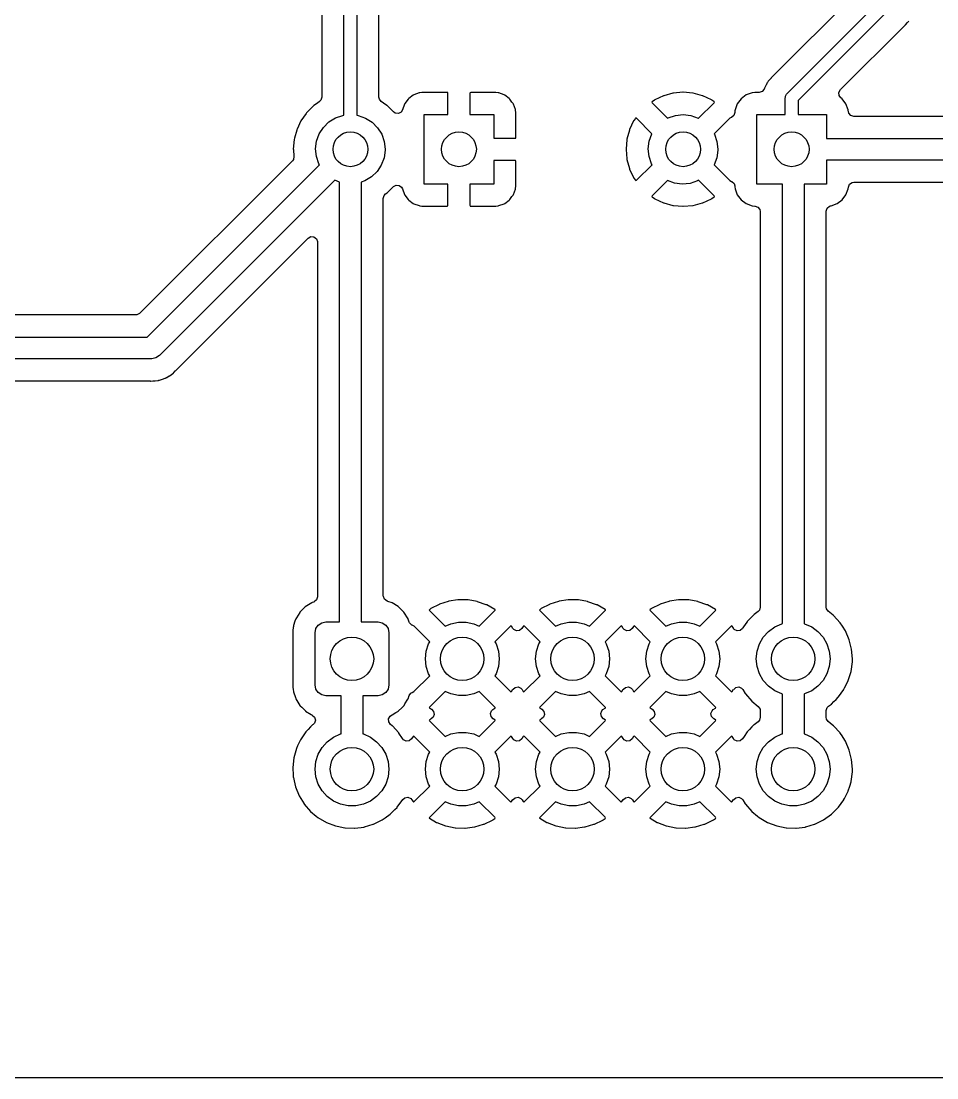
# Model space of a CAD drawing. Extents: x 87 to 209, y -135 to -60.
# Drawn here: x 107.7 to 128.78, y -135.23 to -110.9 of the extents above; entities that cross this region are included whole.
import ezdxf

# ---------------------------------------------------------------- set-up
doc = ezdxf.new("R2010")
doc.units = 0
doc.layers.add('BLACK', color=7, linetype='CONTINUOUS')

msp = doc.modelspace()

# ---------------------------------------------------------------- linework, layer by layer
at = {"layer": 'BLACK', "linetype": 'CONTINUOUS'}
for p, q in [((115.13, -113.064), (115.13, -103.195)), ((115.43, -103.204), (115.43, -113.065)), ((114.621, -103.629), (114.621, -112.646)), ((115.938, -112.646), (115.938, -103.673)), ((126.94, -110.234), (125.032, -112.141)), ((125.334, -112.559), (127.485, -110.408)), ((127.741, -110.576), (125.59, -112.727)), ((128.051, -110.985), (128.058, -110.981)), ((128.058, -110.981), (128.107, -110.93)), ((128.107, -110.93), (128.109, -110.927)), ((128.109, -110.927), (128.13, -110.906)), ((128.13, -110.906), (128.133, -110.903)), ((128.133, -110.903), (128.14, -110.894)), ((126.562, -112.474), (128.043, -110.993)), ((128.043, -110.993), (128.051, -110.985)), ((128.051, -110.985), (128.051, -110.985)), ((125.011, -112.159), (124.968, -112.205)), ((125.017, -112.154), (125.011, -112.159)), ((125.011, -112.159), (125.011, -112.159)), ((125.023, -112.149), (125.017, -112.154)), ((125.032, -112.141), (125.023, -112.149)), ((125.023, -112.149), (125.023, -112.149)), ((124.817, -112.441), (124.811, -112.46)), ((124.823, -112.421), (124.817, -112.441)), ((124.845, -112.38), (124.823, -112.421)), ((124.85, -112.37), (124.845, -112.38)), ((124.865, -112.334), (124.85, -112.37)), ((124.868, -112.327), (124.865, -112.334)), ((124.865, -112.334), (124.865, -112.334)), ((124.878, -112.315), (124.868, -112.327)), ((124.882, -112.31), (124.878, -112.315)), ((124.892, -112.294), (124.882, -112.31)), ((124.899, -112.282), (124.892, -112.294)), ((124.903, -112.275), (124.899, -112.282)), ((124.899, -112.282), (124.899, -112.282)), ((124.934, -112.241), (124.903, -112.275)), ((124.942, -112.232), (124.934, -112.241)), ((124.945, -112.229), (124.942, -112.232)), ((124.965, -112.208), (124.945, -112.229)), ((124.968, -112.205), (124.965, -112.208)), ((114.621, -112.646), (114.601, -112.714)), ((115.948, -112.694), (115.938, -112.646)), ((116.624, -112.68), (116.612, -112.692)), ((116.726, -112.603), (116.624, -112.68)), ((116.742, -112.595), (116.726, -112.603)), ((116.862, -112.55), (116.742, -112.595)), ((116.877, -112.546), (116.862, -112.55)), ((116.928, -112.54), (116.877, -112.546)), ((116.935, -112.54), (116.928, -112.54)), ((117.512, -112.54), (116.935, -112.54)), ((117.52, -112.542), (117.512, -112.54)), ((117.521, -112.543), (117.52, -112.542)), ((117.526, -112.558), (117.521, -112.543)), ((117.526, -113.048), (117.526, -112.558)), ((118.035, -112.546), (118.034, -112.554)), ((118.034, -112.554), (118.034, -113.048)), ((118.037, -112.544), (118.035, -112.546)), ((118.052, -112.54), (118.037, -112.544)), ((118.624, -112.54), (118.052, -112.54)), ((118.631, -112.54), (118.624, -112.54)), ((118.682, -112.546), (118.631, -112.54)), ((118.697, -112.55), (118.682, -112.546)), ((118.818, -112.595), (118.697, -112.55)), ((118.833, -112.603), (118.818, -112.595)), ((118.936, -112.68), (118.833, -112.603)), ((118.948, -112.692), (118.936, -112.68)), ((122.486, -112.617), (122.288, -112.709)), ((122.496, -112.613), (122.486, -112.617)), ((122.706, -112.556), (122.496, -112.613)), ((122.717, -112.554), (122.706, -112.556)), ((122.934, -112.535), (122.717, -112.554)), ((122.945, -112.535), (122.934, -112.535)), ((123.162, -112.554), (122.945, -112.535)), ((123.173, -112.556), (123.162, -112.554)), ((123.384, -112.613), (123.173, -112.556)), ((123.394, -112.617), (123.384, -112.613)), ((123.591, -112.709), (123.394, -112.617)), ((124.393, -112.597), (124.277, -112.685)), ((124.529, -112.546), (124.393, -112.597)), ((124.592, -112.539), (124.529, -112.546)), ((124.694, -112.539), (124.592, -112.539)), ((124.764, -112.518), (124.694, -112.539)), ((124.809, -112.464), (124.764, -112.518)), ((124.811, -112.46), (124.809, -112.464)), ((125.29, -112.665), (125.295, -112.646)), ((125.29, -113.048), (125.29, -112.665)), ((125.295, -112.626), (125.305, -112.609)), ((125.295, -112.646), (125.295, -112.626)), ((125.305, -112.609), (125.31, -112.59)), ((125.31, -112.59), (125.324, -112.576)), ((125.324, -112.576), (125.334, -112.559)), ((126.528, -112.536), (126.562, -112.474)), ((126.533, -112.607), (126.528, -112.536)), ((126.575, -112.664), (126.533, -112.607)), ((126.596, -112.679), (126.575, -112.664)), ((126.603, -112.685), (126.596, -112.679)), ((126.596, -112.679), (126.596, -112.679)), ((114.435, -112.842), (114.274, -113.004)), ((114.44, -112.839), (114.435, -112.842)), ((114.52, -112.782), (114.44, -112.839)), ((114.44, -112.839), (114.44, -112.839)), ((114.568, -112.749), (114.52, -112.782)), ((114.601, -112.714), (114.568, -112.749)), ((115.992, -112.749), (115.948, -112.694)), ((116.039, -112.782), (115.992, -112.749)), ((116.12, -112.839), (116.039, -112.782)), ((116.124, -112.842), (116.12, -112.839)), ((116.12, -112.839), (116.12, -112.839)), ((116.27, -112.988), (116.124, -112.842)), ((116.526, -112.81), (116.479, -112.938)), ((116.535, -112.794), (116.526, -112.81)), ((116.612, -112.692), (116.535, -112.794)), ((119, -112.761), (118.948, -112.692)), ((119.025, -112.794), (119, -112.761)), ((119.033, -112.81), (119.025, -112.794)), ((119.078, -112.93), (119.033, -112.81)), ((122.227, -112.751), (122.218, -112.761)), ((122.218, -112.761), (122.225, -112.774)), ((122.225, -112.774), (122.584, -113.133)), ((122.279, -112.714), (122.227, -112.751)), ((122.288, -112.709), (122.279, -112.714)), ((123.296, -113.133), (123.655, -112.774)), ((123.601, -112.714), (123.591, -112.709)), ((123.652, -112.75), (123.601, -112.714)), ((123.661, -112.762), (123.652, -112.75)), ((123.655, -112.774), (123.661, -112.762)), ((124.189, -112.801), (124.138, -112.938)), ((124.277, -112.685), (124.189, -112.801)), ((125.59, -112.727), (125.59, -113.048)), ((126.69, -112.801), (126.603, -112.685)), ((126.742, -112.938), (126.69, -112.801)), ((114.26, -113.023), (114.142, -113.191)), ((114.27, -113.008), (114.26, -113.023)), ((114.274, -113.004), (114.27, -113.008)), ((114.27, -113.008), (114.27, -113.008)), ((114.787, -113.218), (114.939, -113.124)), ((114.939, -113.124), (115.108, -113.067)), ((115.108, -113.067), (115.13, -113.064)), ((115.43, -113.065), (115.462, -113.069)), ((115.462, -113.069), (115.63, -113.129)), ((115.63, -113.129), (115.781, -113.225)), ((116.313, -113.016), (116.27, -112.988)), ((116.384, -113.022), (116.313, -113.016)), ((116.447, -112.99), (116.384, -113.022)), ((116.477, -112.937), (116.447, -112.99)), ((116.479, -112.938), (116.477, -112.937)), ((116.98, -114.648), (116.98, -113.048)), ((116.98, -113.048), (117.526, -113.048)), ((118.034, -113.048), (118.58, -113.048)), ((118.58, -113.048), (118.58, -113.594)), ((119.082, -112.946), (119.078, -112.93)), ((119.087, -112.997), (119.082, -112.946)), ((119.088, -113.003), (119.087, -112.997)), ((119.088, -113.58), (119.088, -113.003)), ((121.842, -113.136), (121.806, -113.187)), ((121.854, -113.126), (121.842, -113.136)), ((121.866, -113.133), (121.854, -113.126)), ((122.224, -113.491), (121.866, -113.133)), ((122.584, -113.133), (122.599, -113.124)), ((122.599, -113.124), (122.768, -113.067)), ((122.768, -113.067), (122.945, -113.048)), ((122.945, -113.048), (123.122, -113.069)), ((123.122, -113.069), (123.29, -113.129)), ((123.29, -113.129), (123.296, -113.133)), ((124.013, -113.134), (123.655, -113.492)), ((124.051, -113.114), (124.013, -113.134)), ((124.052, -113.114), (124.051, -113.114)), ((124.063, -113.108), (124.052, -113.113)), ((124.052, -113.113), (124.052, -113.114)), ((124.108, -113.07), (124.062, -113.106)), ((124.062, -113.106), (124.063, -113.108)), ((124.131, -113.003), (124.108, -113.07)), ((124.133, -112.988), (124.131, -113)), ((124.131, -113), (124.131, -113.003)), ((124.135, -112.963), (124.133, -112.988)), ((124.138, -112.938), (124.135, -112.963)), ((124.64, -114.648), (124.64, -113.048)), ((124.64, -113.048), (125.29, -113.048)), ((125.59, -113.048), (126.24, -113.048)), ((126.24, -113.048), (126.24, -113.598)), ((126.744, -112.963), (126.742, -112.938)), ((126.746, -112.977), (126.744, -112.963)), ((126.756, -113.016), (126.746, -112.977)), ((126.803, -113.069), (126.756, -113.016)), ((126.871, -113.09), (126.803, -113.069)), ((131.498, -113.09), (126.871, -113.09)), ((114.044, -113.404), (113.995, -113.588)), ((114.046, -113.399), (114.044, -113.404)), ((114.044, -113.404), (114.044, -113.404)), ((114.052, -113.384), (114.046, -113.399)), ((114.14, -113.196), (114.052, -113.384)), ((114.142, -113.191), (114.14, -113.196)), ((114.14, -113.196), (114.14, -113.196)), ((114.563, -113.492), (114.66, -113.342)), ((114.66, -113.342), (114.787, -113.218)), ((115.781, -113.225), (115.907, -113.351)), ((115.907, -113.351), (116.001, -113.502)), ((121.705, -113.404), (121.648, -113.615)), ((121.708, -113.394), (121.705, -113.404)), ((121.8, -113.196), (121.708, -113.394)), ((121.806, -113.187), (121.8, -113.196)), ((113.986, -113.62), (113.966, -113.848)), ((113.995, -113.588), (113.986, -113.62)), ((114.502, -113.66), (114.563, -113.492)), ((116.001, -113.502), (116.06, -113.671)), ((118.58, -113.594), (119.07, -113.594)), ((119.07, -113.594), (119.085, -113.59)), ((119.085, -113.59), (119.086, -113.588)), ((119.086, -113.588), (119.088, -113.58)), ((121.646, -113.625), (121.627, -113.843)), ((121.648, -113.615), (121.646, -113.625)), ((122.162, -113.66), (122.223, -113.492)), ((122.223, -113.492), (122.224, -113.491)), ((123.655, -113.492), (123.661, -113.502)), ((123.661, -113.502), (123.72, -113.671)), ((126.24, -113.598), (131.893, -113.598)), ((113.966, -113.848), (113.967, -113.853)), ((113.967, -113.853), (113.981, -114.011)), ((114.48, -113.837), (114.502, -113.66)), ((114.497, -114.014), (114.48, -113.837)), ((116.079, -113.87), (116.055, -114.047)), ((116.06, -113.671), (116.08, -113.848)), ((116.08, -113.848), (116.079, -113.87)), ((121.627, -113.843), (121.627, -113.853)), ((121.627, -113.853), (121.646, -114.071)), ((122.14, -113.837), (122.162, -113.66)), ((122.157, -114.014), (122.14, -113.837)), ((123.739, -113.87), (123.715, -114.047)), ((123.72, -113.671), (123.74, -113.848)), ((123.74, -113.848), (123.739, -113.87)), ((113.944, -114.111), (110.428, -117.627)), ((113.967, -114.081), (113.944, -114.111)), ((113.981, -114.011), (113.967, -114.081)), ((114.554, -114.184), (114.497, -114.014)), ((116.055, -114.047), (115.991, -114.214)), ((119.074, -114.102), (118.58, -114.102)), ((118.58, -114.102), (118.58, -114.648)), ((119.082, -114.104), (119.074, -114.102)), ((119.083, -114.105), (119.082, -114.104)), ((119.088, -114.12), (119.083, -114.105)), ((119.088, -114.693), (119.088, -114.12)), ((121.646, -114.071), (121.648, -114.081)), ((121.648, -114.081), (121.705, -114.292)), ((122.214, -114.184), (122.157, -114.014)), ((123.715, -114.047), (123.655, -114.204)), ((131.864, -114.098), (126.24, -114.098)), ((126.24, -114.098), (126.24, -114.648)), ((110.602, -118.172), (114.568, -114.207)), ((114.568, -114.207), (114.554, -114.184)), ((115.893, -114.362), (115.763, -114.485)), ((115.991, -114.214), (115.893, -114.362)), ((121.705, -114.292), (121.708, -114.302)), ((121.708, -114.302), (121.8, -114.5)), ((121.866, -114.562), (122.225, -114.203)), ((122.225, -114.203), (122.214, -114.184)), ((123.655, -114.204), (124.014, -114.563)), ((114.919, -114.562), (110.882, -118.599)), ((115.03, -114.603), (114.919, -114.562)), ((115.03, -124.733), (115.03, -114.603)), ((115.61, -114.577), (115.53, -114.603)), ((115.53, -114.603), (115.53, -124.733)), ((115.763, -114.485), (115.61, -114.577)), ((121.8, -114.5), (121.806, -114.509)), ((121.806, -114.509), (121.842, -114.561)), ((121.842, -114.561), (121.853, -114.569)), ((121.853, -114.569), (121.866, -114.562)), ((122.583, -114.564), (122.225, -114.922)), ((122.746, -114.624), (122.583, -114.564)), ((122.923, -114.648), (122.746, -114.624)), ((123.27, -114.577), (123.101, -114.632)), ((123.295, -114.562), (123.27, -114.577)), ((123.654, -114.922), (123.295, -114.562)), ((124.014, -114.563), (124.056, -114.586)), ((124.056, -114.586), (124.066, -114.588)), ((124.066, -114.588), (124.116, -114.638)), ((126.773, -114.653), (126.831, -114.613)), ((126.831, -114.613), (126.871, -114.606)), ((126.871, -114.606), (131.436, -114.606)), ((116.092, -114.877), (116.124, -114.854)), ((116.124, -114.854), (116.27, -114.708)), ((116.27, -114.708), (116.333, -114.674)), ((116.333, -114.674), (116.403, -114.679)), ((116.403, -114.679), (116.46, -114.722)), ((116.46, -114.722), (116.477, -114.759)), ((116.477, -114.759), (116.479, -114.758)), ((116.479, -114.758), (116.526, -114.886)), ((117.526, -114.648), (116.98, -114.648)), ((117.526, -115.142), (117.526, -114.648)), ((118.58, -114.648), (118.034, -114.648)), ((118.034, -114.648), (118.034, -115.138)), ((119.033, -114.886), (119.078, -114.766)), ((119.078, -114.766), (119.082, -114.75)), ((119.082, -114.75), (119.087, -114.699)), ((119.087, -114.699), (119.088, -114.693)), ((123.101, -114.632), (122.923, -114.648)), ((124.116, -114.638), (124.131, -114.692)), ((124.131, -114.692), (124.131, -114.693)), ((124.131, -114.693), (124.131, -114.696)), ((124.131, -114.696), (124.132, -114.7)), ((124.132, -114.7), (124.132, -114.7)), ((124.132, -114.7), (124.133, -114.712)), ((124.133, -114.712), (124.138, -114.758)), ((124.138, -114.758), (124.189, -114.895)), ((125.226, -114.648), (124.64, -114.648)), ((125.226, -124.772), (125.226, -114.648)), ((126.24, -114.648), (125.726, -114.648)), ((125.726, -114.648), (125.726, -124.772)), ((126.69, -114.895), (126.742, -114.758)), ((126.742, -114.758), (126.746, -114.719)), ((126.746, -114.719), (126.773, -114.653)), ((116.038, -114.98), (116.058, -114.912)), ((116.038, -124.133), (116.038, -114.98)), ((116.058, -114.912), (116.092, -114.877)), ((116.526, -114.886), (116.535, -114.902)), ((116.535, -114.902), (116.612, -115.004)), ((116.612, -115.004), (116.624, -115.016)), ((116.624, -115.016), (116.726, -115.093)), ((116.726, -115.093), (116.742, -115.101)), ((116.742, -115.101), (116.862, -115.146)), ((118.697, -115.146), (118.818, -115.101)), ((118.818, -115.101), (118.833, -115.093)), ((118.833, -115.093), (118.936, -115.016)), ((118.936, -115.016), (118.948, -115.004)), ((118.948, -115.004), (119, -114.934)), ((119, -114.934), (119.025, -114.902)), ((119.025, -114.902), (119.033, -114.886)), ((122.225, -114.922), (122.218, -114.934)), ((122.218, -114.934), (122.228, -114.946)), ((122.228, -114.946), (122.279, -114.982)), ((122.279, -114.982), (122.288, -114.987)), ((122.288, -114.987), (122.486, -115.079)), ((122.486, -115.079), (122.496, -115.083)), ((122.496, -115.083), (122.706, -115.14)), ((123.173, -115.14), (123.384, -115.083)), ((123.384, -115.083), (123.394, -115.079)), ((123.394, -115.079), (123.591, -114.987)), ((123.591, -114.987), (123.601, -114.982)), ((123.601, -114.982), (123.653, -114.945)), ((123.653, -114.945), (123.661, -114.935)), ((123.661, -114.935), (123.654, -114.922)), ((124.189, -114.895), (124.277, -115.011)), ((124.277, -115.011), (124.393, -115.099)), ((124.393, -115.099), (124.529, -115.15)), ((126.35, -115.15), (126.487, -115.099)), ((126.487, -115.099), (126.603, -115.011)), ((126.603, -115.011), (126.69, -114.895)), ((116.862, -115.146), (116.877, -115.15)), ((116.877, -115.15), (116.928, -115.156)), ((116.928, -115.156), (116.935, -115.156)), ((116.935, -115.156), (117.508, -115.156)), ((117.508, -115.156), (117.523, -115.152)), ((117.523, -115.152), (117.524, -115.15)), ((117.524, -115.15), (117.526, -115.142)), ((118.034, -115.138), (118.038, -115.153)), ((118.038, -115.153), (118.04, -115.154)), ((118.04, -115.154), (118.047, -115.156)), ((118.047, -115.156), (118.624, -115.156)), ((118.624, -115.156), (118.631, -115.156)), ((118.631, -115.156), (118.682, -115.15)), ((118.682, -115.15), (118.697, -115.146)), ((122.706, -115.14), (122.717, -115.142)), ((122.717, -115.142), (122.934, -115.161)), ((122.934, -115.161), (122.945, -115.161)), ((122.945, -115.161), (123.162, -115.142)), ((123.162, -115.142), (123.173, -115.14)), ((124.529, -115.15), (124.592, -115.156)), ((124.592, -115.156), (124.595, -115.156)), ((124.595, -115.156), (124.598, -115.157)), ((124.598, -115.157), (124.665, -115.18)), ((124.665, -115.18), (124.709, -115.236)), ((124.709, -115.236), (124.718, -115.282)), ((124.718, -115.282), (124.718, -124.39)), ((126.234, -115.275), (126.255, -115.207)), ((126.234, -124.39), (126.234, -115.275)), ((126.255, -115.207), (126.308, -115.161)), ((126.308, -115.161), (126.335, -115.153)), ((126.335, -115.152), (126.342, -115.151)), ((126.335, -115.153), (126.335, -115.152)), ((126.342, -115.151), (126.35, -115.15)), ((111.251, -118.949), (114.306, -115.894)), ((114.306, -115.894), (114.369, -115.86)), ((114.369, -115.86), (114.439, -115.865)), ((114.439, -115.865), (114.496, -115.908)), ((114.496, -115.908), (114.521, -115.974)), ((114.521, -115.974), (114.521, -115.983)), ((114.521, -115.983), (114.521, -124.157)), ((110.339, -117.664), (104.557, -117.664)), ((110.366, -117.661), (110.339, -117.664)), ((110.428, -117.627), (110.366, -117.661)), ((103.899, -118.172), (110.602, -118.172)), ((110.706, -118.672), (104.003, -118.672)), ((110.801, -118.653), (110.706, -118.672)), ((110.882, -118.599), (110.801, -118.653)), ((111.186, -119.015), (111.189, -119.012)), ((111.189, -119.012), (111.196, -119.008)), ((111.196, -119.008), (111.249, -118.952)), ((111.249, -118.952), (111.251, -118.949)), ((104.266, -119.181), (110.639, -119.181)), ((110.639, -119.181), (110.658, -119.182)), ((110.658, -119.182), (110.672, -119.184)), ((110.672, -119.184), (110.672, -119.184)), ((110.672, -119.184), (110.679, -119.185)), ((110.679, -119.185), (110.686, -119.185)), ((110.686, -119.185), (110.732, -119.181)), ((110.686, -119.185), (110.686, -119.185)), ((110.732, -119.181), (110.742, -119.181)), ((110.742, -119.181), (110.75, -119.181)), ((110.75, -119.181), (110.763, -119.179)), ((110.763, -119.179), (110.778, -119.177)), ((110.778, -119.177), (110.783, -119.177)), ((110.783, -119.177), (110.848, -119.172)), ((110.848, -119.172), (110.855, -119.171)), ((110.848, -119.172), (110.848, -119.172)), ((110.855, -119.171), (110.862, -119.169)), ((110.862, -119.169), (110.868, -119.168)), ((110.868, -119.168), (110.874, -119.166)), ((110.874, -119.166), (110.881, -119.165)), ((110.881, -119.165), (110.95, -119.14)), ((110.95, -119.14), (110.954, -119.139)), ((110.954, -119.139), (111.017, -119.119)), ((111.017, -119.119), (111.024, -119.116)), ((111.017, -119.119), (111.017, -119.119)), ((111.024, -119.116), (111.03, -119.113)), ((111.03, -119.113), (111.035, -119.11)), ((111.035, -119.11), (111.041, -119.107)), ((111.041, -119.107), (111.048, -119.105)), ((111.048, -119.105), (111.054, -119.101)), ((111.054, -119.101), (111.109, -119.065)), ((111.109, -119.065), (111.112, -119.063)), ((111.112, -119.063), (111.175, -119.025)), ((111.175, -119.025), (111.183, -119.017)), ((111.183, -119.017), (111.186, -119.015)), ((111.183, -119.017), (111.183, -119.017)), ((114.392, -124.291), (114.242, -124.384)), ((114.399, -124.289), (114.392, -124.291)), ((114.435, -124.277), (114.399, -124.289)), ((114.399, -124.289), (114.399, -124.289)), ((114.448, -124.272), (114.435, -124.277)), ((114.501, -124.225), (114.448, -124.272)), ((114.521, -124.157), (114.501, -124.225)), ((116.039, -124.147), (116.038, -124.133)), ((116.066, -124.212), (116.039, -124.147)), ((116.125, -124.253), (116.066, -124.212)), ((116.143, -124.259), (116.125, -124.253)), ((116.239, -124.291), (116.143, -124.259)), ((116.245, -124.295), (116.239, -124.291)), ((116.383, -124.38), (116.245, -124.295)), ((116.245, -124.295), (116.245, -124.295)), ((117.323, -124.329), (117.134, -124.427)), ((117.333, -124.325), (117.323, -124.329)), ((117.535, -124.259), (117.333, -124.325)), ((117.545, -124.256), (117.535, -124.259)), ((117.756, -124.224), (117.545, -124.256)), ((117.766, -124.224), (117.756, -124.224)), ((117.979, -124.226), (117.766, -124.224)), ((117.989, -124.227), (117.979, -124.226)), ((118.199, -124.264), (117.989, -124.227)), ((118.209, -124.267), (118.199, -124.264)), ((118.41, -124.338), (118.209, -124.267)), ((118.419, -124.342), (118.41, -124.338)), ((118.606, -124.445), (118.419, -124.342)), ((119.863, -124.329), (119.674, -124.427)), ((119.873, -124.325), (119.863, -124.329)), ((120.075, -124.259), (119.873, -124.325)), ((120.085, -124.256), (120.075, -124.259)), ((120.296, -124.224), (120.085, -124.256)), ((120.306, -124.224), (120.296, -124.224)), ((120.519, -124.226), (120.306, -124.224)), ((120.529, -124.227), (120.519, -124.226)), ((120.739, -124.264), (120.529, -124.227)), ((120.749, -124.267), (120.739, -124.264)), ((120.95, -124.338), (120.749, -124.267)), ((120.959, -124.342), (120.95, -124.338)), ((121.146, -124.445), (120.959, -124.342)), ((122.403, -124.329), (122.214, -124.427)), ((122.413, -124.325), (122.403, -124.329)), ((122.615, -124.259), (122.413, -124.325)), ((122.625, -124.256), (122.615, -124.259)), ((122.836, -124.224), (122.625, -124.256)), ((122.846, -124.224), (122.836, -124.224)), ((123.059, -124.226), (122.846, -124.224)), ((123.069, -124.227), (123.059, -124.226)), ((123.279, -124.264), (123.069, -124.227)), ((123.289, -124.267), (123.279, -124.264)), ((123.49, -124.338), (123.289, -124.267)), ((123.499, -124.342), (123.49, -124.338)), ((123.686, -124.445), (123.499, -124.342)), ((114.113, -124.516), (114.039, -124.636)), ((114.117, -124.509), (114.113, -124.516)), ((114.113, -124.516), (114.113, -124.516)), ((114.242, -124.384), (114.117, -124.509)), ((116.389, -124.383), (116.383, -124.38)), ((116.465, -124.459), (116.389, -124.383)), ((116.514, -124.508), (116.465, -124.459)), ((116.608, -124.659), (116.514, -124.508)), ((117.106, -124.448), (117.097, -124.459)), ((117.097, -124.459), (117.104, -124.472)), ((117.104, -124.472), (117.464, -124.832)), ((117.126, -124.433), (117.106, -124.448)), ((117.134, -124.427), (117.126, -124.433)), ((118.248, -124.832), (118.609, -124.47)), ((118.61, -124.448), (118.606, -124.445)), ((118.609, -124.47), (118.615, -124.459)), ((118.616, -124.457), (118.61, -124.448)), ((118.615, -124.459), (118.616, -124.457)), ((119.646, -124.448), (119.637, -124.459)), ((119.637, -124.459), (119.644, -124.472)), ((119.644, -124.472), (120.004, -124.832)), ((119.666, -124.433), (119.646, -124.448)), ((119.674, -124.427), (119.666, -124.433)), ((120.788, -124.832), (121.149, -124.47)), ((121.15, -124.448), (121.146, -124.445)), ((121.149, -124.47), (121.155, -124.459)), ((121.156, -124.457), (121.15, -124.448)), ((121.155, -124.459), (121.156, -124.457)), ((122.186, -124.448), (122.177, -124.459)), ((122.177, -124.459), (122.184, -124.472)), ((122.184, -124.472), (122.544, -124.832)), ((122.206, -124.433), (122.186, -124.448)), ((122.214, -124.427), (122.206, -124.433)), ((123.328, -124.832), (123.689, -124.47)), ((123.69, -124.448), (123.686, -124.445)), ((123.689, -124.47), (123.696, -124.457)), ((123.696, -124.457), (123.69, -124.448)), ((124.567, -124.567), (124.448, -124.692)), ((124.571, -124.563), (124.567, -124.567)), ((124.575, -124.56), (124.571, -124.563)), ((124.667, -124.491), (124.575, -124.56)), ((124.697, -124.459), (124.667, -124.491)), ((124.718, -124.39), (124.697, -124.459)), ((126.241, -124.431), (126.234, -124.39)), ((126.282, -124.489), (126.241, -124.431)), ((126.399, -124.581), (126.282, -124.489)), ((126.406, -124.586), (126.399, -124.581)), ((126.556, -124.751), (126.406, -124.586)), ((113.968, -124.835), (113.965, -124.861)), ((113.972, -124.818), (113.968, -124.828)), ((113.968, -124.828), (113.968, -124.835)), ((113.968, -124.835), (113.968, -124.835)), ((114.004, -124.719), (113.972, -124.818)), ((114.024, -124.66), (114.004, -124.719)), ((114.039, -124.636), (114.024, -124.66)), ((114.485, -124.887), (114.539, -124.806)), ((114.539, -124.806), (114.62, -124.752)), ((114.62, -124.752), (114.716, -124.733)), ((114.716, -124.733), (115.03, -124.733)), ((115.53, -124.733), (115.916, -124.733)), ((115.916, -124.733), (116.012, -124.752)), ((116.012, -124.752), (116.093, -124.806)), ((116.093, -124.806), (116.147, -124.887)), ((116.61, -124.666), (116.608, -124.659)), ((116.633, -124.736), (116.61, -124.666)), ((116.61, -124.666), (116.61, -124.666)), ((116.642, -124.757), (116.633, -124.736)), ((116.693, -124.807), (116.642, -124.757)), ((116.706, -124.81), (116.693, -124.807)), ((116.746, -124.832), (116.706, -124.81)), ((117.106, -125.192), (116.746, -124.832)), ((117.464, -124.832), (117.593, -124.774)), ((117.593, -124.774), (117.767, -124.737)), ((117.767, -124.737), (117.945, -124.737)), ((117.945, -124.737), (118.119, -124.774)), ((118.119, -124.774), (118.248, -124.832)), ((118.969, -124.829), (118.606, -125.192)), ((118.978, -124.825), (118.969, -124.829)), ((118.989, -124.834), (118.978, -124.825)), ((119.019, -124.881), (118.989, -124.834)), ((119.262, -124.835), (119.229, -124.883)), ((119.274, -124.826), (119.262, -124.835)), ((119.286, -124.832), (119.274, -124.826)), ((119.646, -125.192), (119.286, -124.832)), ((120.004, -124.832), (120.133, -124.774)), ((120.133, -124.774), (120.307, -124.737)), ((120.307, -124.737), (120.485, -124.737)), ((120.485, -124.737), (120.659, -124.774)), ((120.659, -124.774), (120.788, -124.832)), ((121.509, -124.829), (121.146, -125.192)), ((121.518, -124.825), (121.509, -124.829)), ((121.529, -124.834), (121.518, -124.825)), ((121.559, -124.881), (121.529, -124.834)), ((121.802, -124.835), (121.769, -124.883)), ((121.814, -124.826), (121.802, -124.835)), ((121.826, -124.832), (121.814, -124.826)), ((122.186, -125.192), (121.826, -124.832)), ((122.544, -124.832), (122.673, -124.774)), ((122.673, -124.774), (122.847, -124.737)), ((122.847, -124.737), (123.025, -124.737)), ((123.025, -124.737), (123.199, -124.774)), ((123.199, -124.774), (123.328, -124.832)), ((124.049, -124.829), (123.686, -125.192)), ((124.058, -124.825), (124.049, -124.829)), ((124.069, -124.834), (124.058, -124.825)), ((124.099, -124.88), (124.069, -124.834)), ((124.388, -124.766), (124.318, -124.869)), ((124.414, -124.729), (124.388, -124.766)), ((124.417, -124.725), (124.414, -124.729)), ((124.414, -124.729), (124.414, -124.729)), ((124.448, -124.692), (124.417, -124.725)), ((124.907, -124.951), (125.051, -124.847)), ((125.051, -124.847), (125.213, -124.774)), ((125.213, -124.774), (125.226, -124.772)), ((125.726, -124.772), (125.739, -124.774)), ((125.739, -124.774), (125.901, -124.847)), ((125.901, -124.847), (126.045, -124.951)), ((126.559, -124.755), (126.556, -124.751)), ((126.61, -124.834), (126.559, -124.755)), ((126.559, -124.755), (126.559, -124.755)), ((126.677, -124.939), (126.61, -124.834)), ((113.965, -124.861), (113.957, -124.932)), ((113.957, -124.932), (113.957, -126.233)), ((114.466, -124.983), (114.485, -124.887)), ((114.466, -126.183), (114.466, -124.983)), ((116.147, -124.887), (116.166, -124.983)), ((116.166, -124.983), (116.166, -126.183)), ((119.04, -124.905), (119.019, -124.881)), ((119.104, -124.936), (119.04, -124.905)), ((119.174, -124.928), (119.104, -124.936)), ((119.229, -124.883), (119.174, -124.928)), ((121.58, -124.905), (121.559, -124.881)), ((121.644, -124.936), (121.58, -124.905)), ((121.714, -124.928), (121.644, -124.936)), ((121.769, -124.883), (121.714, -124.928)), ((124.12, -124.905), (124.099, -124.88)), ((124.183, -124.936), (124.12, -124.905)), ((124.254, -124.928), (124.183, -124.936)), ((124.309, -124.883), (124.254, -124.928)), ((124.318, -124.869), (124.309, -124.883)), ((124.699, -125.237), (124.788, -125.083)), ((124.788, -125.083), (124.907, -124.951)), ((126.045, -124.951), (126.164, -125.083)), ((126.164, -125.083), (126.253, -125.237)), ((126.766, -125.144), (126.677, -124.939)), ((117.025, -125.406), (117.079, -125.237)), ((117.079, -125.237), (117.106, -125.192)), ((118.606, -125.192), (118.633, -125.237)), ((118.633, -125.237), (118.687, -125.406)), ((119.565, -125.406), (119.619, -125.237)), ((119.619, -125.237), (119.646, -125.192)), ((121.146, -125.192), (121.173, -125.237)), ((121.173, -125.237), (121.227, -125.406)), ((122.105, -125.406), (122.159, -125.237)), ((122.159, -125.237), (122.186, -125.192)), ((123.686, -125.192), (123.713, -125.237)), ((123.713, -125.237), (123.767, -125.406)), ((124.645, -125.406), (124.699, -125.237)), ((126.253, -125.237), (126.307, -125.406)), ((126.821, -125.36), (126.766, -125.144)), ((117.006, -125.583), (117.025, -125.406)), ((117.025, -125.76), (117.006, -125.583)), ((118.687, -125.406), (118.706, -125.583)), ((118.706, -125.583), (118.687, -125.76)), ((119.546, -125.583), (119.565, -125.406)), ((119.565, -125.76), (119.546, -125.583)), ((121.227, -125.406), (121.246, -125.583)), ((121.246, -125.583), (121.227, -125.76)), ((122.086, -125.583), (122.105, -125.406)), ((122.105, -125.76), (122.086, -125.583)), ((123.767, -125.406), (123.786, -125.583)), ((123.786, -125.583), (123.767, -125.76)), ((124.626, -125.583), (124.645, -125.406)), ((124.645, -125.76), (124.626, -125.583)), ((126.307, -125.406), (126.326, -125.583)), ((126.326, -125.583), (126.307, -125.76)), ((126.839, -125.583), (126.821, -125.36)), ((126.839, -125.586), (126.839, -125.583)), ((117.079, -125.929), (117.025, -125.76)), ((118.687, -125.76), (118.633, -125.929)), ((119.619, -125.929), (119.565, -125.76)), ((121.227, -125.76), (121.173, -125.929)), ((122.159, -125.929), (122.105, -125.76)), ((123.767, -125.76), (123.713, -125.929)), ((124.699, -125.929), (124.645, -125.76)), ((126.307, -125.76), (126.253, -125.929)), ((126.808, -125.871), (126.838, -125.649)), ((126.838, -125.631), (126.839, -125.586)), ((126.838, -125.649), (126.838, -125.631)), ((126.839, -125.586), (126.839, -125.586)), ((116.742, -126.338), (117.106, -125.974)), ((117.106, -125.974), (117.079, -125.929)), ((118.633, -125.929), (118.606, -125.974)), ((118.606, -125.974), (118.966, -126.334)), ((119.282, -126.338), (119.646, -125.974)), ((119.646, -125.974), (119.619, -125.929)), ((121.173, -125.929), (121.146, -125.974)), ((121.146, -125.974), (121.506, -126.334)), ((121.822, -126.338), (122.186, -125.974)), ((122.186, -125.974), (122.159, -125.929)), ((123.713, -125.929), (123.686, -125.974)), ((123.686, -125.974), (124.046, -126.334)), ((124.788, -126.082), (124.699, -125.929)), ((126.253, -125.929), (126.164, -126.082)), ((126.743, -126.085), (126.808, -125.871)), ((113.957, -126.233), (113.958, -126.236)), ((113.958, -126.236), (113.958, -126.236)), ((113.958, -126.236), (113.963, -126.289)), ((113.963, -126.289), (113.968, -126.339)), ((114.485, -126.278), (114.466, -126.183)), ((114.539, -126.36), (114.485, -126.278)), ((116.147, -126.278), (116.093, -126.36)), ((116.166, -126.183), (116.147, -126.278)), ((118.99, -126.332), (119.024, -126.285)), ((119.024, -126.285), (119.025, -126.285)), ((119.025, -126.285), (119.073, -126.242)), ((119.073, -126.242), (119.143, -126.229)), ((119.143, -126.229), (119.208, -126.257)), ((119.208, -126.257), (119.236, -126.289)), ((119.236, -126.289), (119.262, -126.332)), ((121.53, -126.332), (121.564, -126.285)), ((121.564, -126.285), (121.565, -126.285)), ((121.565, -126.285), (121.613, -126.242)), ((121.613, -126.242), (121.683, -126.229)), ((121.683, -126.229), (121.748, -126.257)), ((121.748, -126.257), (121.776, -126.289)), ((121.776, -126.289), (121.802, -126.332)), ((124.07, -126.332), (124.104, -126.285)), ((124.104, -126.285), (124.105, -126.286)), ((124.105, -126.286), (124.152, -126.242)), ((124.152, -126.242), (124.222, -126.23)), ((124.222, -126.23), (124.288, -126.257)), ((124.288, -126.257), (124.316, -126.289)), ((124.316, -126.289), (124.373, -126.383)), ((124.907, -126.214), (124.788, -126.082)), ((125.051, -126.319), (124.907, -126.214)), ((126.045, -126.214), (125.901, -126.319)), ((126.164, -126.082), (126.045, -126.214)), ((126.52, -126.458), (126.641, -126.289)), ((126.641, -126.289), (126.644, -126.285)), ((126.644, -126.285), (126.66, -126.254)), ((126.66, -126.254), (126.741, -126.089)), ((126.741, -126.089), (126.743, -126.085)), ((126.741, -126.089), (126.741, -126.089)), ((113.968, -126.339), (113.971, -126.346)), ((113.971, -126.346), (113.971, -126.346)), ((113.971, -126.346), (114.014, -126.474)), ((114.014, -126.474), (114.024, -126.507)), ((114.024, -126.507), (114.118, -126.657)), ((114.62, -126.414), (114.539, -126.36)), ((114.716, -126.433), (114.62, -126.414)), ((115.066, -126.433), (114.716, -126.433)), ((115.066, -127.312), (115.066, -126.433)), ((115.916, -126.433), (115.566, -126.433)), ((115.566, -126.433), (115.566, -127.312)), ((116.012, -126.414), (115.916, -126.433)), ((116.093, -126.36), (116.012, -126.414)), ((116.537, -126.62), (116.604, -126.512)), ((116.604, -126.512), (116.608, -126.506)), ((116.604, -126.512), (116.604, -126.512)), ((116.608, -126.506), (116.633, -126.431)), ((116.633, -126.431), (116.673, -126.372)), ((116.673, -126.372), (116.703, -126.355)), ((116.703, -126.355), (116.742, -126.338)), ((117.464, -126.334), (117.103, -126.695)), ((117.593, -126.391), (117.464, -126.334)), ((117.767, -126.428), (117.593, -126.391)), ((117.945, -126.428), (117.767, -126.428)), ((118.119, -126.391), (117.945, -126.428)), ((118.248, -126.334), (118.119, -126.391)), ((118.607, -126.693), (118.248, -126.334)), ((118.966, -126.334), (118.978, -126.341)), ((118.978, -126.341), (118.99, -126.332)), ((119.262, -126.332), (119.273, -126.342)), ((119.273, -126.342), (119.282, -126.338)), ((120.004, -126.334), (119.643, -126.695)), ((120.133, -126.391), (120.004, -126.334)), ((120.307, -126.428), (120.133, -126.391)), ((120.485, -126.428), (120.307, -126.428)), ((120.659, -126.391), (120.485, -126.428)), ((120.788, -126.334), (120.659, -126.391)), ((121.147, -126.693), (120.788, -126.334)), ((121.506, -126.334), (121.518, -126.341)), ((121.518, -126.341), (121.53, -126.332)), ((121.802, -126.332), (121.813, -126.342)), ((121.813, -126.342), (121.822, -126.338)), ((122.544, -126.334), (122.183, -126.695)), ((122.673, -126.391), (122.544, -126.334)), ((122.847, -126.428), (122.673, -126.391)), ((123.025, -126.428), (122.847, -126.428)), ((123.199, -126.391), (123.025, -126.428)), ((123.328, -126.334), (123.199, -126.391)), ((123.687, -126.693), (123.328, -126.334)), ((124.046, -126.334), (124.058, -126.341)), ((124.058, -126.341), (124.07, -126.332)), ((124.373, -126.383), (124.373, -126.383)), ((124.373, -126.383), (124.376, -126.388)), ((124.376, -126.388), (124.522, -126.557)), ((124.522, -126.557), (124.672, -126.681)), ((125.213, -126.391), (125.051, -126.319)), ((125.226, -126.394), (125.213, -126.391)), ((125.226, -127.312), (125.226, -126.394)), ((125.739, -126.391), (125.726, -126.394)), ((125.726, -126.394), (125.726, -127.312)), ((125.901, -126.319), (125.739, -126.391)), ((126.413, -126.567), (126.463, -126.517)), ((126.463, -126.517), (126.514, -126.466)), ((126.514, -126.466), (126.52, -126.458)), ((114.118, -126.657), (114.123, -126.662)), ((114.123, -126.662), (114.16, -126.699)), ((114.16, -126.699), (114.243, -126.782)), ((114.243, -126.782), (114.249, -126.786)), ((114.249, -126.786), (114.249, -126.786)), ((114.249, -126.786), (114.375, -126.864)), ((116.328, -126.82), (116.384, -126.785)), ((116.384, -126.785), (116.39, -126.781)), ((116.39, -126.781), (116.464, -126.708)), ((116.464, -126.708), (116.515, -126.656)), ((116.515, -126.656), (116.537, -126.62)), ((117.103, -126.695), (117.096, -126.708)), ((117.096, -126.708), (117.101, -126.715)), ((117.101, -126.715), (117.148, -126.742)), ((117.148, -126.742), (117.197, -126.794)), ((117.197, -126.794), (117.21, -126.864)), ((118.503, -126.845), (118.528, -126.778)), ((118.528, -126.778), (118.556, -126.752)), ((118.556, -126.752), (118.605, -126.717)), ((118.605, -126.717), (118.612, -126.708)), ((118.614, -126.706), (118.607, -126.693)), ((118.612, -126.708), (118.614, -126.706)), ((119.643, -126.695), (119.636, -126.708)), ((119.636, -126.708), (119.641, -126.715)), ((119.641, -126.715), (119.688, -126.742)), ((119.688, -126.742), (119.737, -126.794)), ((119.737, -126.794), (119.75, -126.864)), ((121.043, -126.845), (121.068, -126.778)), ((121.068, -126.778), (121.096, -126.752)), ((121.096, -126.752), (121.145, -126.717)), ((121.145, -126.717), (121.152, -126.708)), ((121.154, -126.706), (121.147, -126.693)), ((121.152, -126.708), (121.154, -126.706)), ((122.183, -126.695), (122.176, -126.708)), ((122.176, -126.708), (122.181, -126.715)), ((122.181, -126.715), (122.228, -126.742)), ((122.228, -126.742), (122.277, -126.794)), ((122.277, -126.794), (122.29, -126.864)), ((123.583, -126.845), (123.608, -126.778)), ((123.608, -126.778), (123.636, -126.752)), ((123.636, -126.752), (123.685, -126.717)), ((123.685, -126.717), (123.694, -126.706)), ((123.694, -126.706), (123.687, -126.693)), ((124.672, -126.681), (124.712, -126.74)), ((124.712, -126.74), (124.718, -126.778)), ((124.718, -126.778), (124.718, -126.93)), ((126.234, -126.775), (126.255, -126.707)), ((126.234, -126.93), (126.234, -126.775)), ((126.255, -126.707), (126.287, -126.673)), ((126.287, -126.673), (126.356, -126.624)), ((126.356, -126.624), (126.413, -126.567)), ((114.375, -126.864), (114.393, -126.875)), ((114.393, -126.875), (114.4, -126.877)), ((114.4, -126.877), (114.402, -126.878)), ((114.402, -126.878), (114.456, -126.925)), ((114.475, -126.993), (114.454, -127.061)), ((114.456, -126.925), (114.475, -126.993)), ((116.159, -126.963), (116.194, -126.902)), ((116.162, -127.034), (116.159, -126.963)), ((116.203, -127.092), (116.162, -127.034)), ((116.194, -126.902), (116.228, -126.879)), ((116.228, -126.879), (116.233, -126.877)), ((116.233, -126.877), (116.24, -126.874)), ((116.24, -126.874), (116.328, -126.82)), ((117.106, -126.988), (117.097, -126.999)), ((117.097, -126.999), (117.104, -127.012)), ((117.104, -127.012), (117.464, -127.372)), ((117.126, -126.973), (117.106, -126.988)), ((117.134, -126.967), (117.126, -126.973)), ((117.143, -126.963), (117.134, -126.967)), ((117.184, -126.929), (117.143, -126.963)), ((117.21, -126.864), (117.184, -126.929)), ((118.248, -127.372), (118.609, -127.01)), ((118.518, -126.914), (118.503, -126.845)), ((118.568, -126.965), (118.518, -126.914)), ((118.606, -126.985), (118.568, -126.965)), ((118.61, -126.988), (118.606, -126.985)), ((118.609, -127.01), (118.616, -126.997)), ((118.616, -126.997), (118.61, -126.988)), ((119.646, -126.988), (119.637, -126.999)), ((119.637, -126.999), (119.644, -127.012)), ((119.644, -127.012), (120.004, -127.372)), ((119.666, -126.973), (119.646, -126.988)), ((119.674, -126.967), (119.666, -126.973)), ((119.683, -126.963), (119.674, -126.967)), ((119.724, -126.929), (119.683, -126.963)), ((119.75, -126.864), (119.724, -126.929)), ((120.788, -127.372), (121.149, -127.01)), ((121.058, -126.914), (121.043, -126.845)), ((121.108, -126.965), (121.058, -126.914)), ((121.146, -126.985), (121.108, -126.965)), ((121.15, -126.988), (121.146, -126.985)), ((121.149, -127.01), (121.156, -126.997)), ((121.156, -126.997), (121.15, -126.988)), ((122.186, -126.988), (122.177, -126.999)), ((122.177, -126.999), (122.184, -127.012)), ((122.184, -127.012), (122.544, -127.372)), ((122.206, -126.973), (122.186, -126.988)), ((122.214, -126.967), (122.206, -126.973)), ((122.223, -126.963), (122.214, -126.967)), ((122.264, -126.929), (122.223, -126.963)), ((122.29, -126.864), (122.264, -126.929)), ((123.328, -127.372), (123.689, -127.01)), ((123.598, -126.914), (123.583, -126.845)), ((123.648, -126.965), (123.598, -126.914)), ((123.686, -126.985), (123.648, -126.965)), ((123.69, -126.988), (123.686, -126.985)), ((123.689, -127.01), (123.696, -126.997)), ((123.696, -126.997), (123.69, -126.988)), ((124.667, -127.031), (124.575, -127.1)), ((124.697, -126.999), (124.667, -127.031)), ((124.718, -126.93), (124.697, -126.999)), ((126.241, -126.971), (126.234, -126.93)), ((126.282, -127.029), (126.241, -126.971)), ((126.373, -127.1), (126.282, -127.029)), ((114.257, -127.265), (114.131, -127.449)), ((114.31, -127.209), (114.257, -127.265)), ((114.365, -127.152), (114.31, -127.209)), ((114.411, -127.103), (114.365, -127.152)), ((114.425, -127.093), (114.411, -127.103)), ((114.454, -127.061), (114.425, -127.093)), ((116.242, -127.123), (116.203, -127.092)), ((116.246, -127.126), (116.242, -127.123)), ((116.242, -127.123), (116.242, -127.123)), ((116.396, -127.291), (116.246, -127.126)), ((117.593, -127.314), (117.767, -127.277)), ((117.767, -127.277), (117.945, -127.277)), ((117.945, -127.277), (118.119, -127.314)), ((120.133, -127.314), (120.307, -127.277)), ((120.307, -127.277), (120.485, -127.277)), ((120.485, -127.277), (120.659, -127.314)), ((122.673, -127.314), (122.847, -127.277)), ((122.847, -127.277), (123.025, -127.277)), ((123.025, -127.277), (123.199, -127.314)), ((124.417, -127.265), (124.344, -127.372)), ((124.47, -127.209), (124.417, -127.265)), ((124.525, -127.152), (124.47, -127.209)), ((124.571, -127.103), (124.525, -127.152)), ((124.575, -127.1), (124.571, -127.103)), ((126.406, -127.126), (126.373, -127.1)), ((126.556, -127.291), (126.406, -127.126)), ((114.115, -127.483), (114.066, -127.59)), ((114.131, -127.449), (114.115, -127.483)), ((114.628, -127.623), (114.747, -127.491)), ((114.747, -127.491), (114.891, -127.387)), ((114.891, -127.387), (115.053, -127.314)), ((115.053, -127.314), (115.066, -127.312)), ((115.566, -127.312), (115.579, -127.314)), ((115.579, -127.314), (115.741, -127.387)), ((115.741, -127.387), (115.885, -127.491)), ((115.885, -127.491), (116.004, -127.623)), ((116.399, -127.295), (116.396, -127.291)), ((116.48, -127.42), (116.399, -127.295)), ((116.399, -127.295), (116.399, -127.295)), ((116.5, -127.445), (116.48, -127.42)), ((116.564, -127.476), (116.5, -127.445)), ((116.635, -127.468), (116.564, -127.476)), ((116.689, -127.423), (116.635, -127.468)), ((116.722, -127.375), (116.689, -127.423)), ((116.734, -127.366), (116.722, -127.375)), ((116.746, -127.372), (116.734, -127.366)), ((117.106, -127.732), (116.746, -127.372)), ((117.464, -127.372), (117.593, -127.314)), ((118.119, -127.314), (118.248, -127.372)), ((118.969, -127.369), (118.606, -127.732)), ((118.978, -127.365), (118.969, -127.369)), ((118.989, -127.374), (118.978, -127.365)), ((119.019, -127.421), (118.989, -127.374)), ((119.04, -127.445), (119.019, -127.421)), ((119.104, -127.476), (119.04, -127.445)), ((119.174, -127.468), (119.104, -127.476)), ((119.229, -127.423), (119.174, -127.468)), ((119.262, -127.375), (119.229, -127.423)), ((119.274, -127.366), (119.262, -127.375)), ((119.286, -127.372), (119.274, -127.366)), ((119.646, -127.732), (119.286, -127.372)), ((120.004, -127.372), (120.133, -127.314)), ((120.659, -127.314), (120.788, -127.372)), ((121.509, -127.369), (121.146, -127.732)), ((121.518, -127.365), (121.509, -127.369)), ((121.529, -127.374), (121.518, -127.365)), ((121.559, -127.421), (121.529, -127.374)), ((121.58, -127.445), (121.559, -127.421)), ((121.644, -127.476), (121.58, -127.445)), ((121.714, -127.468), (121.644, -127.476)), ((121.769, -127.423), (121.714, -127.468)), ((121.802, -127.375), (121.769, -127.423)), ((121.814, -127.366), (121.802, -127.375)), ((121.826, -127.372), (121.814, -127.366)), ((122.186, -127.732), (121.826, -127.372)), ((122.544, -127.372), (122.673, -127.314)), ((123.199, -127.314), (123.328, -127.372)), ((124.049, -127.369), (123.686, -127.732)), ((124.058, -127.365), (124.049, -127.369)), ((124.069, -127.374), (124.058, -127.365)), ((124.099, -127.42), (124.069, -127.374)), ((124.12, -127.445), (124.099, -127.42)), ((124.183, -127.476), (124.12, -127.445)), ((124.254, -127.468), (124.183, -127.476)), ((124.309, -127.423), (124.254, -127.468)), ((124.344, -127.372), (124.309, -127.423)), ((124.788, -127.623), (124.907, -127.491)), ((124.907, -127.491), (125.051, -127.387)), ((125.051, -127.387), (125.213, -127.314)), ((125.213, -127.314), (125.226, -127.312)), ((125.726, -127.312), (125.739, -127.314)), ((125.739, -127.314), (125.901, -127.387)), ((125.901, -127.387), (126.045, -127.491)), ((126.045, -127.491), (126.164, -127.623)), ((126.559, -127.295), (126.556, -127.291)), ((126.586, -127.337), (126.559, -127.295)), ((126.559, -127.295), (126.559, -127.295)), ((126.677, -127.479), (126.586, -127.337)), ((126.766, -127.684), (126.677, -127.479)), ((114.037, -127.652), (113.977, -127.867)), ((114.066, -127.59), (114.037, -127.652)), ((114.539, -127.777), (114.628, -127.623)), ((116.004, -127.623), (116.093, -127.777)), ((117.079, -127.777), (117.106, -127.732)), ((118.606, -127.732), (118.633, -127.777)), ((119.619, -127.777), (119.646, -127.732)), ((121.146, -127.732), (121.173, -127.777)), ((122.159, -127.777), (122.186, -127.732)), ((123.686, -127.732), (123.713, -127.777)), ((124.699, -127.777), (124.788, -127.623)), ((126.164, -127.623), (126.253, -127.777)), ((126.821, -127.9), (126.766, -127.684)), ((113.977, -127.867), (113.953, -128.089)), ((114.466, -128.123), (114.485, -127.946)), ((114.485, -127.946), (114.539, -127.777)), ((116.093, -127.777), (116.147, -127.946)), ((116.147, -127.946), (116.166, -128.123)), ((117.006, -128.123), (117.025, -127.946)), ((117.025, -127.946), (117.079, -127.777)), ((118.633, -127.777), (118.687, -127.946)), ((118.687, -127.946), (118.706, -128.123)), ((119.546, -128.123), (119.565, -127.946)), ((119.565, -127.946), (119.619, -127.777)), ((121.173, -127.777), (121.227, -127.946)), ((121.227, -127.946), (121.246, -128.123)), ((122.086, -128.123), (122.105, -127.946)), ((122.105, -127.946), (122.159, -127.777)), ((123.713, -127.777), (123.767, -127.946)), ((123.767, -127.946), (123.786, -128.123)), ((124.626, -128.123), (124.645, -127.946)), ((124.645, -127.946), (124.699, -127.777)), ((126.253, -127.777), (126.307, -127.946)), ((126.307, -127.946), (126.326, -128.123)), ((126.839, -128.123), (126.821, -127.9)), ((113.953, -128.089), (113.954, -128.095)), ((113.954, -128.095), (113.954, -128.095)), ((113.954, -128.095), (113.963, -128.266)), ((114.485, -128.3), (114.466, -128.123)), ((116.166, -128.123), (116.147, -128.3)), ((117.025, -128.3), (117.006, -128.123)), ((118.706, -128.123), (118.687, -128.3)), ((119.565, -128.3), (119.546, -128.123)), ((121.246, -128.123), (121.227, -128.3)), ((122.105, -128.3), (122.086, -128.123)), ((123.786, -128.123), (123.767, -128.3)), ((124.645, -128.3), (124.626, -128.123)), ((126.326, -128.123), (126.307, -128.3)), ((126.808, -128.411), (126.838, -128.189)), ((126.838, -128.186), (126.839, -128.126)), ((126.838, -128.189), (126.838, -128.186)), ((126.839, -128.126), (126.839, -128.123)), ((126.839, -128.126), (126.839, -128.126)), ((113.963, -128.266), (113.966, -128.313)), ((113.966, -128.313), (113.967, -128.318)), ((113.967, -128.318), (113.967, -128.318)), ((113.967, -128.318), (113.984, -128.391)), ((113.984, -128.391), (114.015, -128.53)), ((114.539, -128.469), (114.485, -128.3)), ((114.628, -128.622), (114.539, -128.469)), ((116.093, -128.469), (116.004, -128.622)), ((116.147, -128.3), (116.093, -128.469)), ((117.079, -128.469), (117.025, -128.3)), ((117.106, -128.514), (117.079, -128.469)), ((118.633, -128.469), (118.606, -128.514)), ((118.687, -128.3), (118.633, -128.469)), ((119.619, -128.469), (119.565, -128.3)), ((119.646, -128.514), (119.619, -128.469)), ((121.173, -128.469), (121.146, -128.514)), ((121.227, -128.3), (121.173, -128.469)), ((122.159, -128.469), (122.105, -128.3)), ((122.186, -128.514), (122.159, -128.469)), ((123.713, -128.469), (123.686, -128.514)), ((123.767, -128.3), (123.713, -128.469)), ((124.699, -128.469), (124.645, -128.3)), ((124.788, -128.622), (124.699, -128.469)), ((126.253, -128.469), (126.164, -128.622)), ((126.307, -128.3), (126.253, -128.469)), ((126.776, -128.518), (126.807, -128.416)), ((126.807, -128.416), (126.808, -128.411)), ((126.807, -128.416), (126.807, -128.416)), ((114.015, -128.53), (114.099, -128.737)), ((114.099, -128.737), (114.136, -128.797)), ((114.747, -128.754), (114.628, -128.622)), ((116.004, -128.622), (115.885, -128.754)), ((116.742, -128.878), (117.106, -128.514)), ((118.606, -128.514), (118.966, -128.874)), ((119.282, -128.878), (119.646, -128.514)), ((121.146, -128.514), (121.506, -128.874)), ((121.822, -128.878), (122.186, -128.514)), ((123.686, -128.514), (124.046, -128.874)), ((124.907, -128.754), (124.788, -128.622)), ((126.164, -128.622), (126.045, -128.754)), ((126.658, -128.797), (126.741, -128.629)), ((126.741, -128.629), (126.743, -128.625)), ((126.741, -128.629), (126.741, -128.629)), ((126.743, -128.625), (126.776, -128.518)), ((114.136, -128.797), (114.213, -128.923)), ((114.213, -128.923), (114.216, -128.928)), ((114.216, -128.928), (114.362, -129.097)), ((114.891, -128.859), (114.747, -128.754)), ((115.053, -128.931), (114.891, -128.859)), ((115.227, -128.968), (115.053, -128.931)), ((115.405, -128.968), (115.227, -128.968)), ((115.579, -128.931), (115.405, -128.968)), ((115.741, -128.859), (115.579, -128.931)), ((115.885, -128.754), (115.741, -128.859)), ((116.359, -128.999), (116.484, -128.825)), ((116.484, -128.825), (116.486, -128.826)), ((116.486, -128.826), (116.533, -128.782)), ((116.533, -128.782), (116.603, -128.77)), ((116.603, -128.77), (116.668, -128.797)), ((116.668, -128.797), (116.696, -128.829)), ((116.696, -128.829), (116.722, -128.872)), ((116.722, -128.872), (116.733, -128.882)), ((116.733, -128.882), (116.742, -128.878)), ((117.464, -128.874), (117.103, -129.235)), ((117.593, -128.931), (117.464, -128.874)), ((117.767, -128.968), (117.593, -128.931)), ((117.945, -128.968), (117.767, -128.968)), ((118.119, -128.931), (117.945, -128.968)), ((118.248, -128.874), (118.119, -128.931)), ((118.607, -129.233), (118.248, -128.874)), ((118.966, -128.874), (118.978, -128.881)), ((118.978, -128.881), (118.99, -128.872)), ((118.99, -128.872), (119.024, -128.825)), ((119.024, -128.825), (119.025, -128.825)), ((119.025, -128.825), (119.073, -128.782)), ((119.073, -128.782), (119.143, -128.769)), ((119.143, -128.769), (119.208, -128.797)), ((119.208, -128.797), (119.236, -128.829)), ((119.236, -128.829), (119.262, -128.872)), ((119.262, -128.872), (119.273, -128.882)), ((119.273, -128.882), (119.282, -128.878)), ((120.004, -128.874), (119.643, -129.235)), ((120.133, -128.931), (120.004, -128.874)), ((120.307, -128.968), (120.133, -128.931)), ((120.485, -128.968), (120.307, -128.968)), ((120.659, -128.931), (120.485, -128.968)), ((120.788, -128.874), (120.659, -128.931)), ((121.147, -129.233), (120.788, -128.874)), ((121.506, -128.874), (121.518, -128.881)), ((121.518, -128.881), (121.53, -128.872)), ((121.53, -128.872), (121.564, -128.825)), ((121.564, -128.825), (121.565, -128.825)), ((121.565, -128.825), (121.613, -128.782)), ((121.613, -128.782), (121.683, -128.769)), ((121.683, -128.769), (121.748, -128.797)), ((121.748, -128.797), (121.776, -128.829)), ((121.776, -128.829), (121.802, -128.872)), ((121.802, -128.872), (121.813, -128.882)), ((121.813, -128.882), (121.822, -128.878)), ((122.544, -128.874), (122.183, -129.235)), ((122.673, -128.931), (122.544, -128.874)), ((122.847, -128.968), (122.673, -128.931)), ((123.025, -128.968), (122.847, -128.968)), ((123.199, -128.931), (123.025, -128.968)), ((123.328, -128.874), (123.199, -128.931)), ((123.687, -129.233), (123.328, -128.874)), ((124.046, -128.874), (124.058, -128.881)), ((124.058, -128.881), (124.07, -128.872)), ((124.07, -128.872), (124.104, -128.825)), ((124.104, -128.825), (124.105, -128.826)), ((124.105, -128.826), (124.152, -128.782)), ((124.152, -128.782), (124.222, -128.77)), ((124.222, -128.77), (124.288, -128.797)), ((124.288, -128.797), (124.316, -128.829)), ((124.316, -128.829), (124.373, -128.923)), ((124.373, -128.923), (124.373, -128.923)), ((124.373, -128.923), (124.376, -128.928)), ((124.376, -128.928), (124.522, -129.097)), ((125.051, -128.859), (124.907, -128.754)), ((125.213, -128.931), (125.051, -128.859)), ((125.387, -128.968), (125.213, -128.931)), ((125.565, -128.968), (125.387, -128.968)), ((125.739, -128.931), (125.565, -128.968)), ((125.901, -128.859), (125.739, -128.931)), ((126.045, -128.754), (125.901, -128.859)), ((126.519, -128.999), (126.641, -128.829)), ((126.641, -128.829), (126.644, -128.825)), ((126.644, -128.825), (126.658, -128.797)), ((114.362, -129.097), (114.494, -129.206)), ((114.494, -129.206), (114.529, -129.236)), ((116.079, -129.248), (116.196, -129.164)), ((116.196, -129.164), (116.205, -129.155)), ((116.205, -129.155), (116.307, -129.053)), ((116.307, -129.053), (116.354, -129.006)), ((116.354, -129.006), (116.359, -128.999)), ((118.614, -129.246), (118.607, -129.233)), ((121.154, -129.246), (121.147, -129.233)), ((123.694, -129.246), (123.687, -129.233)), ((124.522, -129.097), (124.654, -129.206)), ((124.654, -129.206), (124.689, -129.236)), ((126.174, -129.294), (126.356, -129.164)), ((126.356, -129.164), (126.365, -129.155)), ((126.365, -129.155), (126.467, -129.053)), ((126.467, -129.053), (126.514, -129.006)), ((126.514, -129.006), (126.519, -128.999)), ((114.529, -129.236), (114.534, -129.239)), ((114.534, -129.239), (114.727, -129.352)), ((114.727, -129.352), (114.936, -129.432)), ((114.936, -129.432), (114.941, -129.433)), ((114.941, -129.433), (114.941, -129.433)), ((114.941, -129.433), (115.046, -129.454)), ((115.046, -129.454), (115.155, -129.476)), ((115.155, -129.476), (115.16, -129.477)), ((115.16, -129.477), (115.16, -129.477)), ((115.16, -129.477), (115.373, -129.484)), ((115.383, -129.484), (115.594, -129.457)), ((115.594, -129.457), (115.599, -129.456)), ((115.594, -129.457), (115.594, -129.457)), ((115.599, -129.456), (115.604, -129.455)), ((115.604, -129.455), (115.808, -129.393)), ((115.808, -129.393), (115.813, -129.392)), ((115.808, -129.393), (115.808, -129.393)), ((115.813, -129.392), (116.014, -129.294)), ((116.014, -129.294), (116.079, -129.248)), ((117.103, -129.235), (117.096, -129.248)), ((117.096, -129.248), (117.101, -129.255)), ((117.101, -129.255), (117.263, -129.349)), ((117.263, -129.349), (117.272, -129.354)), ((117.272, -129.354), (117.471, -129.43)), ((117.471, -129.43), (117.481, -129.432)), ((117.481, -129.432), (117.69, -129.475)), ((117.69, -129.475), (117.7, -129.476)), ((117.7, -129.476), (117.913, -129.484)), ((117.923, -129.483), (118.134, -129.456)), ((118.134, -129.456), (118.144, -129.454)), ((118.144, -129.454), (118.348, -129.393)), ((118.348, -129.393), (118.358, -129.389)), ((118.358, -129.389), (118.549, -129.296)), ((118.549, -129.296), (118.558, -129.29)), ((118.558, -129.29), (118.605, -129.257)), ((118.605, -129.257), (118.612, -129.248)), ((118.612, -129.248), (118.614, -129.246)), ((119.643, -129.235), (119.636, -129.248)), ((119.636, -129.248), (119.641, -129.255)), ((119.641, -129.255), (119.803, -129.349)), ((119.803, -129.349), (119.812, -129.354)), ((119.812, -129.354), (120.011, -129.43)), ((120.011, -129.43), (120.021, -129.432)), ((120.021, -129.432), (120.23, -129.475)), ((120.23, -129.475), (120.24, -129.476)), ((120.24, -129.476), (120.453, -129.484)), ((120.463, -129.483), (120.674, -129.456)), ((120.674, -129.456), (120.684, -129.454)), ((120.684, -129.454), (120.888, -129.393)), ((120.888, -129.393), (120.898, -129.389)), ((120.898, -129.389), (121.089, -129.296)), ((121.089, -129.296), (121.098, -129.29)), ((121.098, -129.29), (121.145, -129.257)), ((121.145, -129.257), (121.152, -129.248)), ((121.152, -129.248), (121.154, -129.246)), ((122.183, -129.235), (122.176, -129.248)), ((122.176, -129.248), (122.181, -129.255)), ((122.181, -129.255), (122.343, -129.349)), ((122.343, -129.349), (122.352, -129.354)), ((122.352, -129.354), (122.551, -129.43)), ((122.551, -129.43), (122.561, -129.432)), ((122.561, -129.432), (122.77, -129.475)), ((122.77, -129.475), (122.78, -129.476)), ((122.78, -129.476), (122.993, -129.484)), ((123.003, -129.483), (123.214, -129.456)), ((123.214, -129.456), (123.224, -129.454)), ((123.224, -129.454), (123.428, -129.393)), ((123.428, -129.393), (123.438, -129.389)), ((123.438, -129.389), (123.629, -129.296)), ((123.629, -129.296), (123.638, -129.29)), ((123.638, -129.29), (123.685, -129.257)), ((123.685, -129.257), (123.694, -129.246)), ((124.689, -129.236), (124.694, -129.239)), ((124.694, -129.239), (124.887, -129.352)), ((124.887, -129.352), (125.096, -129.432)), ((125.096, -129.432), (125.101, -129.433)), ((125.101, -129.433), (125.101, -129.433)), ((125.101, -129.433), (125.206, -129.454)), ((125.206, -129.454), (125.315, -129.476)), ((125.315, -129.476), (125.32, -129.477)), ((125.32, -129.477), (125.32, -129.477)), ((125.32, -129.477), (125.533, -129.484)), ((125.543, -129.484), (125.754, -129.457)), ((125.754, -129.457), (125.759, -129.456)), ((125.754, -129.457), (125.754, -129.457)), ((125.759, -129.456), (125.764, -129.455)), ((125.764, -129.455), (125.968, -129.393)), ((125.968, -129.393), (125.973, -129.392)), ((125.968, -129.393), (125.968, -129.393)), ((125.973, -129.392), (126.174, -129.294)), ((115.373, -129.484), (115.373, -129.484)), ((115.373, -129.484), (115.378, -129.485)), ((115.378, -129.485), (115.383, -129.484)), ((115.383, -129.484), (115.383, -129.484)), ((117.913, -129.484), (117.923, -129.483)), ((120.453, -129.484), (120.463, -129.483)), ((122.993, -129.484), (123.003, -129.483)), ((125.533, -129.484), (125.533, -129.484)), ((125.533, -129.484), (125.538, -129.485)), ((125.538, -129.485), (125.543, -129.484)), ((125.543, -129.484), (125.543, -129.484)), ((208.661, -135.234), (86.7405, -135.234))]:
    msp.add_line(p, q, dxfattribs=at)
at = {"layer": 'BLACK'}
for centre, radius in [((115.28, -113.848), 0.4), ((117.78, -113.848), 0.4), ((122.94, -113.848), 0.4), ((125.44, -113.848), 0.4), ((115.316, -125.583), 0.5), ((117.856, -125.583), 0.5), ((120.396, -125.583), 0.5), ((122.936, -125.583), 0.5), ((125.476, -125.583), 0.5), ((115.316, -128.123), 0.5), ((117.856, -128.123), 0.5), ((120.396, -128.123), 0.5), ((122.936, -128.123), 0.5), ((125.476, -128.123), 0.5)]:
    msp.add_circle(centre, radius, dxfattribs=at)

doc.saveas('drawing.dxf')
